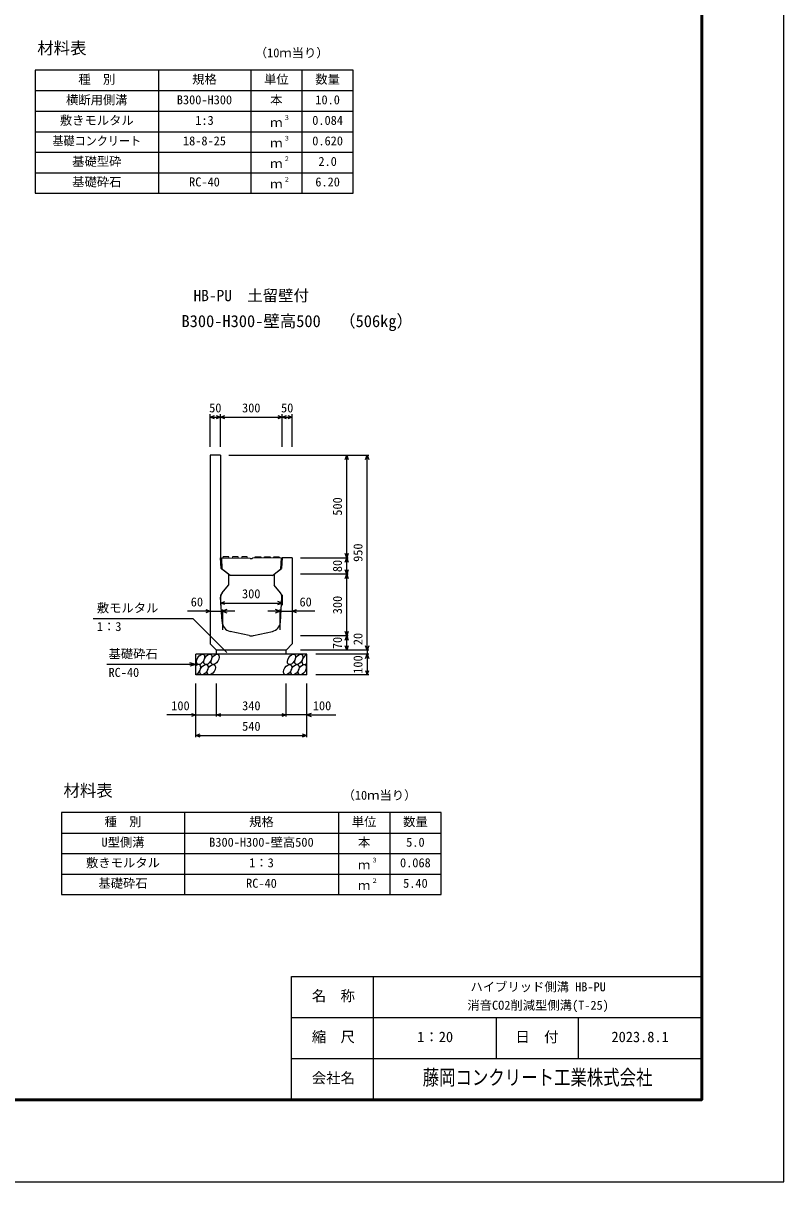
# Model space of a CAD drawing. Units: millimetres, scale not verified. Extents: x -16800 to 16800, y -5940 to 5940.
# Drawn here: x 13093 to 16800, y -5940 to -296 of the extents above; entities that cross this region are included whole.
import ezdxf
from ezdxf.enums import TextEntityAlignment as Align

# ---------------------------------------------------------------- set-up
doc = ezdxf.new("R2010")
doc.units = ezdxf.units.MM
doc.header["$LTSCALE"] = 20
for name, color, linetype, lineweight in [('0-0_DIM', 7, 'Continuous', 25), ('0-1_Defpoints', 5, 'Continuous', 25), ('0-2_HATCH', 6, 'Continuous', 25), ('0-3_HYO', 3, 'Continuous', 25), ('0-4_HYO2', 4, 'Continuous', 25), ('0-5_OUTLINE', 3, 'Continuous', 25), ('0-6_TXT', 7, 'Continuous', 25), ('0-7_WAKU', 3, 'Continuous', 25), ('0-8_WAKU-LINE', 7, 'Continuous', 25)]:
    doc.layers.add(name, color=color, linetype=linetype, lineweight=lineweight)
doc.layers.add('0-9_WAKU-TXT', color=7, linetype='Continuous')
doc.styles.add('ＭＳ ゴシック', font='')
doc.styles.get('ＭＳ ゴシック').set_extended_font_data('MS Gothic')

msp = doc.modelspace()

# ---------------------------------------------------------------- linework, layer by layer
at = {"layer": '0-0_DIM'}
for p, q in [((14004.72, -2359.92), (14004.72, -2199.92)), ((14054.72, -2359.92), (14054.72, -2199.92)), ((14354.72, -2359.92), (14354.72, -2199.92)), ((14404.72, -2359.92), (14404.72, -2199.92)), ((14004.72, -2214.92), (14054.72, -2214.92)), ((14054.72, -2214.92), (14354.72, -2214.92)), ((14354.72, -2214.92), (14404.72, -2214.92)), ((14094.72, -2399.92), (14777.22, -2399.92)), ((14669.72, -2899.92), (14669.72, -2399.92)), ((14769.72, -3349.92), (14769.72, -2399.92)), ((14444.72, -2899.92), (14677.22, -2899.92)), ((14677.22, -2979.92), (14444.72, -2979.92)), ((14054.72, -3079.92), (14054.72, -3130.93)), ((14354.72, -3079.92), (14354.72, -3130.93)), ((14004.72, -3160.15), (13894.72, -3160.15)), ((14004.72, -3160.15), (14064.72, -3160.15)), ((14054.72, -3120.32), (14354.72, -3120.32)), ((14064.72, -3152.65), (14064.72, -3251.06)), ((14124.72, -3160.15), (14064.72, -3160.15)), ((14344.72, -3160.15), (14284.72, -3160.15)), ((14344.72, -3152.65), (14344.72, -3251.06)), ((14344.72, -3160.15), (14404.72, -3160.15)), ((14514.72, -3160.15), (14404.72, -3160.15)), ((13921.69, -3198.11), (13433.76, -3198.11)), ((13921.69, -3198.11), (14085.35, -3361.77)), ((14677.22, -3279.92), (14444.72, -3279.92)), ((14669.72, -3349.92), (14669.72, -3279.92)), ((14777.22, -3349.92), (14444.72, -3349.92)), ((14777.22, -3369.92), (14519.72, -3369.92)), ((13934.72, -3419.92), (13501.4, -3419.92)), ((13934.72, -3419.92), (13905.74, -3412.16)), ((13934.72, -3419.92), (13905.74, -3427.69)), ((14777.22, -3469.92), (14519.72, -3469.92)), ((13934.72, -3773.35), (13934.72, -3511.98)), ((14034.72, -3673.35), (14034.72, -3511.98)), ((14374.72, -3673.35), (14374.72, -3511.98)), ((14474.72, -3773.35), (14474.72, -3511.98)), ((13934.72, -3665.85), (13792.92, -3665.85)), ((13934.72, -3665.85), (14034.72, -3665.85)), ((14034.72, -3665.85), (14374.72, -3665.85)), ((14474.72, -3665.85), (14374.72, -3665.85)), ((14474.72, -3665.85), (14616.51, -3665.85)), ((13934.72, -3765.85), (14474.72, -3765.85))]:
    msp.add_line(p, q, dxfattribs=at)
for points in [[(14025.86, -2222.62), (14004.72, -2214.92), (14025.86, -2207.23)], [(14033.57, -2207.23), (14054.72, -2214.92), (14033.57, -2222.62)], [(14075.86, -2222.62), (14054.72, -2214.92), (14075.86, -2207.23)], [(14333.57, -2207.23), (14354.72, -2214.92), (14333.57, -2222.62)], [(14375.86, -2222.62), (14354.72, -2214.92), (14375.86, -2207.23)], [(14383.57, -2207.23), (14404.72, -2214.92), (14383.57, -2222.62)], [(14662.02, -2421.07), (14669.72, -2399.92), (14677.41, -2421.07)], [(14762.02, -2421.07), (14769.72, -2399.92), (14777.41, -2421.07)], [(14677.41, -2878.78), (14669.72, -2899.92), (14662.02, -2878.78)], [(14662.02, -2921.07), (14669.72, -2899.92), (14677.41, -2921.07)], [(14669.72, -3279.92), (14669.72, -2979.92), (14669.72, -2899.92)], [(14677.41, -2958.78), (14669.72, -2979.92), (14662.02, -2958.78)], [(14662.02, -3001.07), (14669.72, -2979.92), (14677.41, -3001.07)], [(13983.57, -3152.46), (14004.72, -3160.15), (13983.57, -3167.85)], [(14075.86, -3128.02), (14054.72, -3120.32), (14075.86, -3112.63)], [(14085.86, -3152.46), (14064.72, -3160.15), (14085.86, -3167.85)], [(14323.57, -3167.85), (14344.72, -3160.15), (14323.57, -3152.46)], [(14333.57, -3128.02), (14354.72, -3120.32), (14333.57, -3112.63)], [(14425.86, -3167.85), (14404.72, -3160.15), (14425.86, -3152.46)], [(14677.41, -3258.78), (14669.72, -3279.92), (14662.02, -3258.78)], [(14662.02, -3301.07), (14669.72, -3279.92), (14677.41, -3301.07)], [(14677.41, -3328.78), (14669.72, -3349.92), (14662.02, -3328.78)], [(14777.41, -3328.78), (14769.72, -3349.92), (14762.02, -3328.78)], [(14762.02, -3391.07), (14769.72, -3369.92), (14777.41, -3391.07)], [(14769.72, -3349.92), (14769.72, -3369.92), (14769.72, -3469.92)], [(14762.02, -3448.78), (14769.72, -3469.92), (14777.41, -3448.78)], [(13913.57, -3658.16), (13934.72, -3665.85), (13913.57, -3673.55)], [(14055.86, -3673.55), (14034.72, -3665.85), (14055.86, -3658.16)], [(14353.57, -3658.16), (14374.72, -3665.85), (14353.57, -3673.55)], [(14495.86, -3658.16), (14474.72, -3665.85), (14495.86, -3673.55)], [(13955.86, -3773.55), (13934.72, -3765.85), (13955.86, -3758.16)], [(14453.57, -3758.16), (14474.72, -3765.85), (14453.57, -3773.55)]]:
    msp.add_lwpolyline(points, dxfattribs=at)
at = {"layer": '0-1_Defpoints'}
msp.add_lwpolyline([(0, -5940), (16800, -5940), (16800, 5940), (0, 5940)], close=True, dxfattribs=at)
at = {"layer": '0-2_HATCH'}
for p, q in [((14096.72, -2901.35), (14095.22, -2894.83)), ((14141.72, -2901.81), (14140.22, -2895.29)), ((14186.72, -2902.27), (14185.22, -2895.75)), ((14222.72, -2902.27), (14224.22, -2895.75)), ((14267.72, -2901.81), (14269.22, -2895.29)), ((14312.72, -2901.35), (14314.22, -2894.83))]:
    msp.add_line(p, q, dxfattribs=at)
for points in [[(14095.27, -2894.83), (14068.27, -2894.56), (14066.72, -2901.04)], [(14140.27, -2895.29), (14113.27, -2895.02), (14111.72, -2901.5)], [(14185.27, -2895.75), (14158.27, -2895.48), (14156.72, -2901.96)], [(14224.17, -2895.75), (14251.17, -2895.48), (14252.72, -2901.96)], [(14269.17, -2895.29), (14296.17, -2895.02), (14297.72, -2901.5)], [(14314.17, -2894.83), (14341.17, -2894.56), (14342.72, -2901.04)]]:
    msp.add_lwpolyline(points, dxfattribs=at)
for centre in [(13957.61, -3394.92), (13993.08, -3394.92), (14028.56, -3394.92), (14400.77, -3394.92), (14436.24, -3394.92), (13974.49, -3444.92), (14009.97, -3444.92), (14382.17, -3444.92), (14417.65, -3444.92), (14453.12, -3444.92)]:
    msp.add_ellipse(centre, major_axis=(14.54, 23.54), ratio=0.5792, dxfattribs=at)
for centre, start_param, end_param in [((14471.72, -3394.92), 0.6666252, 4.1103269), ((13939.01, -3444.92), 3.7419964, 7.318141)]:
    msp.add_ellipse(centre, major_axis=(14.54, 23.54), ratio=0.5792, start_param=start_param, end_param=end_param, dxfattribs=at)
at = {"layer": '0-3_HYO'}
for p, q in [((13751.92, -524.19), (13751.92, -1124.19)), ((14201.92, -524.19), (14201.92, -1124.19)), ((14451.92, -524.19), (14451.92, -1124.19)), ((13151.92, -624.19), (14701.92, -624.19)), ((13879.72, -4140.8), (13879.72, -4540.8)), ((14629.72, -4140.8), (14629.72, -4540.8)), ((14879.72, -4140.8), (14879.72, -4540.8)), ((13279.72, -4240.8), (15129.72, -4240.8))]:
    msp.add_line(p, q, dxfattribs=at)
for points in [[(13151.92, -1124.19), (14701.92, -1124.19), (14701.92, -524.19), (13151.92, -524.19)], [(13279.72, -4540.8), (15129.72, -4540.8), (15129.72, -4140.8), (13279.72, -4140.8)]]:
    msp.add_lwpolyline(points, close=True, dxfattribs=at)
at = {"layer": '0-4_HYO2'}
for p, q in [((13151.92, -724.19), (14701.92, -724.19)), ((13151.92, -824.19), (14701.92, -824.19)), ((13151.92, -924.19), (14701.92, -924.19)), ((13151.92, -1024.19), (14701.92, -1024.19)), ((13279.72, -4340.8), (15129.72, -4340.8)), ((13279.72, -4440.8), (15129.72, -4440.8))]:
    msp.add_line(p, q, dxfattribs=at)
at = {"layer": '0-5_OUTLINE'}
for p, q in [((14004.72, -2399.92), (14004.72, -3319.92)), ((14054.72, -2399.92), (14004.72, -2399.92)), ((14054.72, -2399.92), (14054.72, -2899.92)), ((14057.72, -2952.79), (14054.72, -2899.92)), ((14059.73, -2900.97), (14198.7, -2902.39)), ((14059.73, -2900.97), (14061.8, -2955.88)), ((14198.7, -2902.39), (14200.22, -2905.59)), ((14209.22, -2905.59), (14200.22, -2905.59)), ((14210.74, -2902.39), (14209.22, -2905.59)), ((14349.72, -2900.97), (14210.74, -2902.39)), ((14349.72, -2900.97), (14347.64, -2955.86)), ((14354.72, -2899.92), (14351.72, -2952.79)), ((14404.72, -2899.92), (14354.72, -2899.92)), ((14404.72, -2899.92), (14404.72, -3319.92)), ((14093.72, -2979.92), (14057.72, -2952.79)), ((14101.72, -2985.95), (14061.8, -2955.88)), ((14093.72, -2979.92), (14093.72, -3033.44)), ((14307.72, -2985.95), (14101.72, -2985.95)), ((14307.72, -2985.95), (14347.64, -2955.86)), ((14315.72, -2979.92), (14351.72, -2952.79)), ((14315.72, -2979.92), (14315.72, -3033.44)), ((14062.38, -3070.78), (14093.72, -3033.44)), ((14347.05, -3070.78), (14315.72, -3033.44)), ((14062.4, -3210.5), (14055.42, -3091.83)), ((14346.88, -3213.09), (14354.02, -3091.83)), ((14194.24, -3278.81), (14101.92, -3259.03)), ((14215.19, -3278.81), (14307.45, -3259.04)), ((14004.72, -3319.92), (14034.72, -3349.92)), ((14374.72, -3349.92), (14404.72, -3319.92)), ((14474.72, -3369.92), (13934.72, -3369.92)), ((13934.72, -3469.92), (13934.72, -3369.92)), ((14374.72, -3349.92), (14034.72, -3349.92)), ((14034.72, -3369.92), (14034.72, -3349.92)), ((14374.72, -3369.92), (14374.72, -3349.92)), ((14474.72, -3469.92), (14474.72, -3369.92)), ((14474.72, -3469.92), (13934.72, -3469.92))]:
    msp.add_line(p, q, dxfattribs=at)
for centre, radius, start, end in [((14085.37, -3090.07), 30, 140, 183.36646), ((14324.07, -3090.07), 30, 356.63354, 40), ((14112.4, -3210.14), 50, 180.40767, 257.90524), ((14296.97, -3210.15), 50, 282.174, 356.65464), ((14204.72, -3229.92), 50, 257.90524, 282.09476)]:
    msp.add_arc(centre, radius, start, end, dxfattribs=at)
at = {"layer": '0-7_WAKU'}
for p, q in [((14400, -4940), (16400, -4940)), ((14400, -5540), (14400, -4940))]:
    msp.add_line(p, q, dxfattribs=at)
at = {"layer": '0-7_WAKU', "lineweight": 50}
msp.add_lwpolyline([(400, -5540), (16400, -5540), (16400, 5540), (400, 5540)], close=True, dxfattribs=at)
at = {"layer": '0-8_WAKU-LINE'}
for p, q in [((14800, -5540), (14800, -4940)), ((14400, -5140), (16400, -5140)), ((15400, -5340), (15400, -5140)), ((15800, -5340), (15800, -5140)), ((14400, -5340), (16400, -5340))]:
    msp.add_line(p, q, dxfattribs=at)

# ---------------------------------------------------------------- texts
at = {"layer": '0-0_DIM', "style": 'ＭＳ ゴシック'}
for s, p in [('50', (13999.72, -2204.92)), ('300', (14159.72, -2204.92)), ('50', (14349.72, -2204.92)), ('60', (13909.72, -3150.15)), ('300', (14159.72, -3110.32)), ('60', (14439.72, -3150.15)), ('敷モルタル', (13452.17, -3179.38)), ('1：3', (13452.17, -3270.07)), ('基礎砕石', (13508.95, -3402.75)), ('RC-40', (13508.95, -3493.44)), ('100', (13814.72, -3655.85)), ('340', (14160.25, -3655.85)), ('100', (14504.72, -3655.85)), ('540', (14160.25, -3755.85))]:
    msp.add_text(s, height=43.99, dxfattribs=at).set_placement(p, align=Align.BOTTOM_LEFT)
for s, p in [('500', (14659.72, -2694.92)), ('950', (14759.72, -2919.92)), ('80', (14659.72, -2969.92)), ('300', (14659.72, -3174.92)), ('20', (14759.72, -3325.61)), ('70', (14659.72, -3344.92)), ('100', (14759.72, -3464.92))]:
    msp.add_text(s, height=43.99, rotation=90, dxfattribs=at).set_placement(p, align=Align.BOTTOM_LEFT)
at = {"layer": '0-6_TXT', "style": 'ＭＳ ゴシック'}
for s, height, p in [('材料表', 58.65, (13161.92, -464.19)), ('（10ｍ当り）', 43.99, (14221.92, -475.19)), ('種\u3000別', 43.99, (13361.92, -604.19)), ('規格', 43.99, (13916.92, -604.19)), ('単位', 43.99, (14266.92, -604.19)), ('数量', 43.99, (14516.92, -604.19)), ('横断用側溝', 43.99, (13301.92, -704.19)), ('B300-H300', 43.99, (13841.92, -704.19)), ('本', 43.99, (14296.92, -704.19)), ('10.0', 43.99, (14516.92, -704.19)), ('敷きモルタル', 43.99, (13271.92, -804.19)), ('1:3', 43.99, (13931.92, -804.19)), ('ｍ', 43.99, (14296.92, -814.19)), ('３', 21.99, (14362.47, -773.82)), ('0.084', 43.99, (14501.92, -804.19)), ('３', 21.99, (14362.47, -873.82)), ('18-8-25', 43.99, (13871.92, -904.19)), ('ｍ', 43.99, (14296.92, -914.19)), ('0.620', 43.99, (14501.92, -904.19)), ('基礎型砕', 43.99, (13331.92, -1004.19)), ('２', 21.99, (14362.47, -973.82)), ('2.0', 43.99, (14531.92, -1004.19)), ('ｍ', 43.99, (14296.92, -1014.19)), ('基礎砕石', 43.99, (13331.92, -1104.19)), ('RC-40', 43.99, (13901.92, -1104.19)), ('ｍ', 43.99, (14296.92, -1114.19)), ('２', 21.99, (14362.47, -1073.82)), ('6.20', 43.99, (14516.92, -1104.19)), ('HB-PU\u3000土留壁付', 54.99, (13923.47, -1666.43)), ('B300-H300-壁高500', 58.65, (13864.72, -1793.93)), ('（506kg）', 58.65, (14633.09, -1793.93)), ('材料表', 58.65, (13289.72, -4080.8)), ('（10ｍ当り）', 43.99, (14649.72, -4091.8)), ('種\u3000別', 43.99, (13489.72, -4220.8)), ('規格', 43.99, (14194.72, -4220.8)), ('単位', 43.99, (14694.72, -4220.8)), ('数量', 43.99, (14944.72, -4220.8)), ('U型側溝', 43.99, (13474.72, -4320.8)), ('B300-H300-壁高500', 43.99, (13999.72, -4320.8)), ('本', 43.99, (14724.72, -4320.8)), ('5.0', 43.99, (14959.72, -4320.8)), ('敷きモルタル', 43.99, (13399.72, -4420.8)), ('1：3', 43.99, (14194.72, -4420.8)), ('ｍ', 43.99, (14724.72, -4430.8)), ('３', 21.99, (14790.26, -4390.43)), ('0.068', 43.99, (14929.72, -4420.8)), ('基礎砕石', 43.99, (13459.72, -4520.8)), ('RC-40', 43.99, (14179.72, -4520.8)), ('ｍ', 43.99, (14724.72, -4530.8)), ('２', 21.99, (14790.26, -4490.43)), ('5.40', 43.99, (14944.72, -4520.8))]:
    msp.add_text(s, height=height, dxfattribs=at).set_placement(p, align=Align.BOTTOM_LEFT)
at = {"layer": '0-6_TXT', "style": 'ＭＳ ゴシック', "width": 0.9}
msp.add_text('基礎コンクリート', height=43.99, dxfattribs=at).set_placement((13235.92, -904.19), align=Align.BOTTOM_LEFT)
at = {"layer": '0-9_WAKU-TXT', "style": 'ＭＳ ゴシック'}
for s, height, p in [('ハイブリッド側溝 HB-PU', 43.99, (15273, -5025)), ('名\u3000称', 51.32, (14499.9, -5075)), ('消音CO2削減型側溝(T-25)', 43.99, (15258, -5115)), ('縮\u3000尺', 51.32, (14499.9, -5275)), ('1：20', 51.32, (15013.5, -5275)), ('日\u3000付', 51.32, (15491.89, -5275)), ('2023.8.1', 51.32, (15960, -5275)), ('会社名', 51.32, (14499.9, -5475))]:
    msp.add_text(s, height=height, dxfattribs=at).set_placement(p, align=Align.BOTTOM_LEFT)
at = {"layer": '0-9_WAKU-TXT', "style": 'ＭＳ ゴシック', "width": 0.8}
msp.add_text('藤岡コンクリート工業株式会社', height=73.31, dxfattribs=at).set_placement((15040, -5490), align=Align.BOTTOM_LEFT)

doc.saveas('drawing.dxf')
